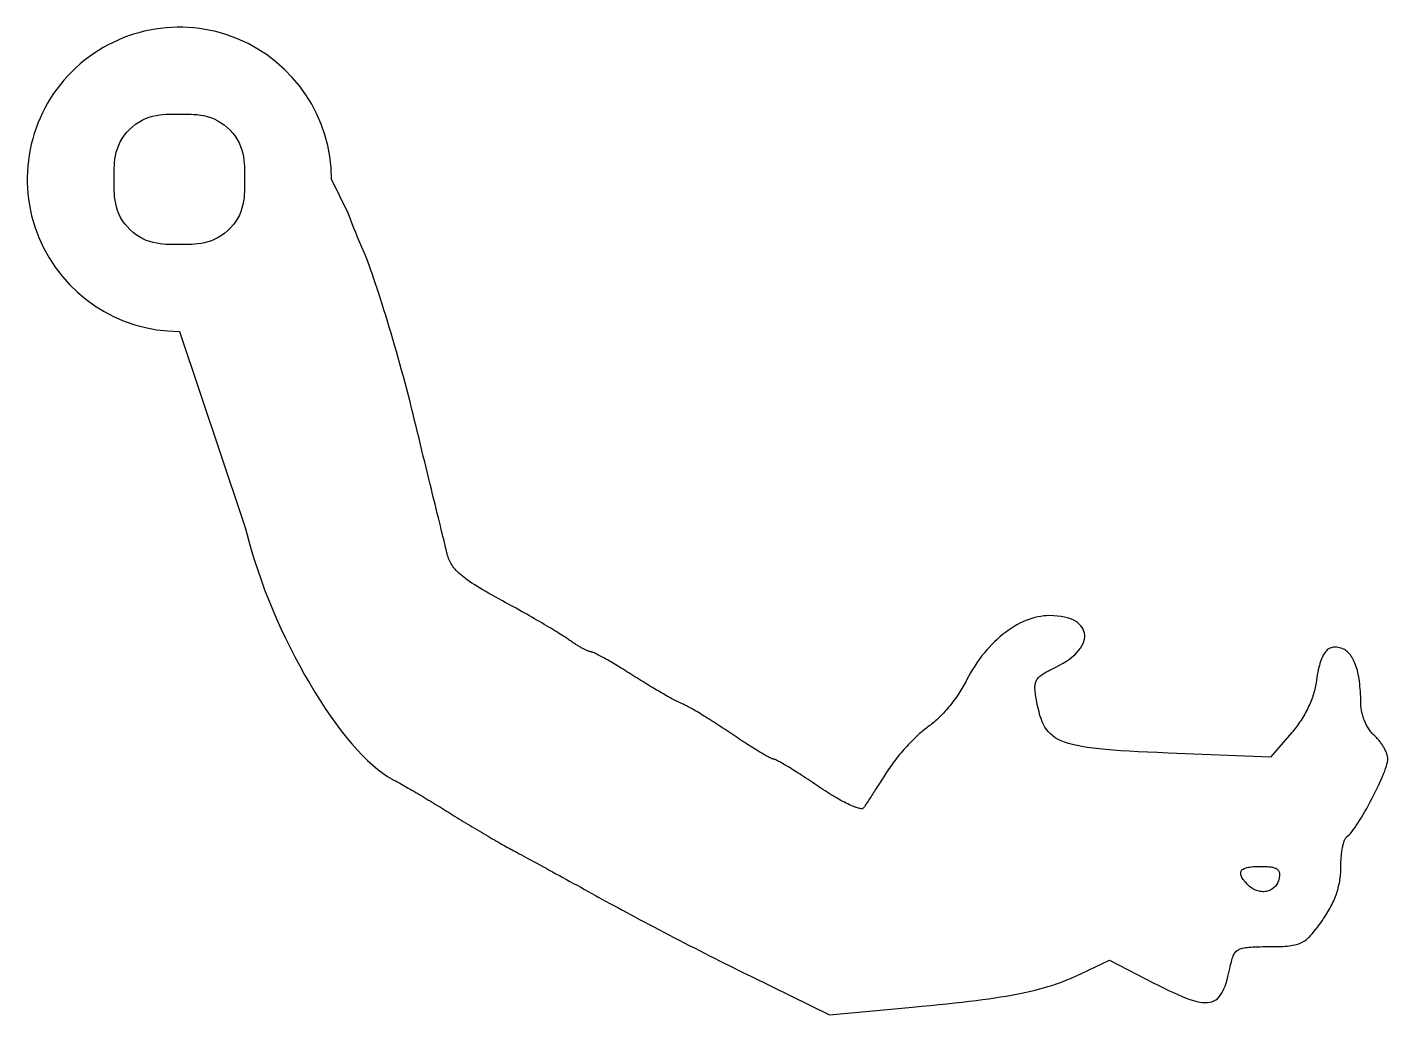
# Model space of a CAD drawing. Extents: x 9 to 71.6, y 3.5 to 49.
import ezdxf

# ---------------------------------------------------------------- set-up
doc = ezdxf.new("R2010")
doc.units = 0
doc.layers.get('0').update_dxf_attribs({"linetype": 'CONTINUOUS'})

msp = doc.modelspace()

# ---------------------------------------------------------------- linework, layer by layer
msp.add_lwpolyline([(24.891, 15.03), (25.123, 14.836), (25.351, 14.664), (25.574, 14.516), (25.792, 14.393), (25.841, 14.368), (25.895, 14.339), (25.952, 14.309), (26.013, 14.276), (26.077, 14.24), (26.145, 14.203), (26.216, 14.163), (26.29, 14.121), (26.366, 14.078), (26.445, 14.032), (26.527, 13.985), (26.611, 13.937), (26.697, 13.887), (26.785, 13.836), (26.874, 13.783), (26.965, 13.73), (27.057, 13.675), (27.15, 13.62), (27.245, 13.564), (27.34, 13.507), (27.435, 13.449), (27.531, 13.391), (27.627, 13.333), (27.723, 13.274), (27.819, 13.216), (27.915, 13.157), (28.01, 13.099), (28.104, 13.04), (28.198, 12.982), (28.29, 12.924), (28.381, 12.867), (28.473, 12.81), (28.566, 12.751), (28.662, 12.692), (28.759, 12.631), (28.859, 12.57), (28.959, 12.509), (29.061, 12.447), (29.163, 12.384), (29.267, 12.322), (29.37, 12.259), (29.475, 12.196), (29.579, 12.133), (29.683, 12.071), (29.787, 12.009), (29.891, 11.948), (29.994, 11.887), (30.096, 11.827), (30.197, 11.768), (30.296, 11.71), (30.394, 11.653), (30.49, 11.597), (30.585, 11.542), (30.677, 11.49), (30.767, 11.438), (30.854, 11.389), (30.939, 11.341), (31.02, 11.296), (31.099, 11.252), (31.174, 11.211), (31.245, 11.172), (31.313, 11.136), (31.382, 11.098), (31.46, 11.057), (31.544, 11.011), (31.636, 10.962), (31.734, 10.909), (31.838, 10.852), (31.949, 10.792), (32.065, 10.729), (32.187, 10.663), (32.314, 10.593), (32.446, 10.522), (32.582, 10.447), (32.723, 10.37), (32.868, 10.291), (33.016, 10.21), (33.167, 10.127), (33.322, 10.043), (33.479, 9.956), (33.639, 9.869), (33.801, 9.78), (33.964, 9.69), (34.13, 9.599), (34.296, 9.508), (34.463, 9.416), (34.631, 9.323), (34.799, 9.231), (34.967, 9.138), (35.135, 9.045), (35.302, 8.953), (35.468, 8.861), (35.633, 8.77), (35.802, 8.677), (35.978, 8.58), (36.161, 8.48), (36.351, 8.378), (36.547, 8.272), (36.749, 8.163), (36.956, 8.052), (37.168, 7.939), (37.385, 7.824), (37.605, 7.708), (37.829, 7.59), (38.056, 7.471), (38.285, 7.35), (38.517, 7.23), (38.75, 7.108), (38.984, 6.987), (39.219, 6.865), (39.454, 6.744), (39.688, 6.624), (39.922, 6.504), (40.155, 6.385), (40.386, 6.268), (40.615, 6.151), (40.841, 6.037), (41.064, 5.925), (41.284, 5.815), (41.499, 5.707), (41.71, 5.602), (41.916, 5.5), (42.117, 5.402), (42.311, 5.306), (45.912, 3.549), (49.718, 3.9), (50.141, 3.94), (50.546, 3.979), (50.935, 4.018), (51.307, 4.057), (51.663, 4.095), (52.005, 4.134), (52.332, 4.172), (52.646, 4.211), (52.946, 4.25), (53.234, 4.289), (53.51, 4.33), (53.775, 4.37), (54.029, 4.412), (54.274, 4.455), (54.508, 4.499), (54.735, 4.544), (54.953, 4.59), (55.163, 4.638), (55.367, 4.688), (55.564, 4.739), (55.756, 4.792), (55.943, 4.847), (56.125, 4.904), (56.304, 4.963), (56.479, 5.025), (56.652, 5.089), (56.824, 5.156), (56.993, 5.226), (57.163, 5.298), (57.332, 5.374), (57.502, 5.452), (58.788, 6.061), (60.476, 5.186), (60.756, 5.043), (61.021, 4.909), (61.27, 4.786), (61.506, 4.672), (61.728, 4.569), (61.936, 4.476), (62.132, 4.394), (62.316, 4.322), (62.487, 4.26), (62.648, 4.209), (62.798, 4.168), (62.938, 4.138), (63.068, 4.119), (63.188, 4.111), (63.3, 4.113), (63.404, 4.126), (63.5, 4.151), (63.589, 4.186), (63.671, 4.232), (63.747, 4.29), (63.818, 4.358), (63.883, 4.438), (63.943, 4.529), (63.999, 4.632), (64.052, 4.746), (64.101, 4.872), (64.148, 5.009), (64.192, 5.158), (64.235, 5.318), (64.276, 5.491), (64.317, 5.675), (64.337, 5.766), (64.356, 5.852), (64.375, 5.932), (64.393, 6.007), (64.412, 6.076), (64.432, 6.141), (64.453, 6.201), (64.475, 6.256), (64.499, 6.307), (64.525, 6.354), (64.553, 6.396), (64.584, 6.435), (64.618, 6.47), (64.656, 6.502), (64.697, 6.53), (64.742, 6.556), (64.791, 6.578), (64.845, 6.598), (64.904, 6.615), (64.969, 6.629), (65.039, 6.642), (65.115, 6.652), (65.197, 6.661), (65.287, 6.668), (65.383, 6.673), (65.486, 6.678), (65.597, 6.681), (65.717, 6.683), (65.844, 6.685), (65.981, 6.686), (66.126, 6.686), (66.267, 6.687), (66.4, 6.689), (66.525, 6.691), (66.643, 6.694), (66.755, 6.699), (66.86, 6.705), (66.959, 6.712), (67.052, 6.722), (67.14, 6.733), (67.224, 6.747), (67.303, 6.763), (67.378, 6.782), (67.449, 6.803), (67.518, 6.827), (67.583, 6.855), (67.646, 6.886), (67.707, 6.921), (67.767, 6.959), (67.825, 7.002), (67.883, 7.048), (67.94, 7.099), (67.997, 7.155), (68.054, 7.216), (68.113, 7.281), (68.172, 7.352), (68.233, 7.428), (68.297, 7.509), (68.362, 7.596), (68.431, 7.69), (68.502, 7.789), (68.577, 7.895), (68.633, 7.975), (68.687, 8.055), (68.739, 8.134), (68.789, 8.213), (68.836, 8.292), (68.882, 8.37), (68.926, 8.448), (68.968, 8.526), (69.008, 8.603), (69.046, 8.681), (69.082, 8.758), (69.117, 8.835), (69.149, 8.912), (69.18, 8.989), (69.208, 9.067), (69.235, 9.144), (69.26, 9.221), (69.283, 9.299), (69.305, 9.377), (69.324, 9.455), (69.342, 9.533), (69.358, 9.612), (69.373, 9.691), (69.385, 9.77), (69.396, 9.85), (69.405, 9.93), (69.413, 10.01), (69.419, 10.091), (69.423, 10.173), (69.425, 10.255), (69.426, 10.338), (69.427, 10.404), (69.428, 10.47), (69.43, 10.535), (69.432, 10.6), (69.436, 10.663), (69.44, 10.726), (69.444, 10.789), (69.45, 10.85), (69.456, 10.91), (69.462, 10.968), (69.47, 11.026), (69.478, 11.082), (69.486, 11.137), (69.495, 11.19), (69.504, 11.241), (69.514, 11.291), (69.524, 11.338), (69.535, 11.384), (69.547, 11.428), (69.558, 11.469), (69.57, 11.508), (69.583, 11.545), (69.596, 11.579), (69.609, 11.611), (69.622, 11.64), (69.636, 11.666), (69.65, 11.69), (69.665, 11.71), (69.679, 11.728), (69.694, 11.742), (69.709, 11.753), (69.756, 11.787), (69.809, 11.836), (69.866, 11.898), (69.928, 11.973), (69.995, 12.058), (70.065, 12.155), (70.138, 12.26), (70.214, 12.375), (70.292, 12.497), (70.371, 12.627), (70.452, 12.762), (70.534, 12.902), (70.616, 13.046), (70.697, 13.194), (70.778, 13.344), (70.858, 13.495), (70.936, 13.647), (71.012, 13.798), (71.086, 13.948), (71.156, 14.096), (71.223, 14.24), (71.285, 14.381), (71.343, 14.516), (71.396, 14.646), (71.444, 14.768), (71.485, 14.883), (71.521, 14.99), (71.549, 15.086), (71.569, 15.173), (71.582, 15.248), (71.586, 15.31), (71.586, 15.339), (71.583, 15.369), (71.579, 15.4), (71.573, 15.432), (71.566, 15.465), (71.557, 15.499), (71.546, 15.534), (71.535, 15.569), (71.521, 15.605), (71.507, 15.642), (71.491, 15.679), (71.474, 15.716), (71.456, 15.754), (71.436, 15.792), (71.416, 15.83), (71.394, 15.868), (71.371, 15.906), (71.348, 15.944), (71.323, 15.982), (71.298, 16.02), (71.271, 16.058), (71.244, 16.095), (71.216, 16.131), (71.187, 16.167), (71.158, 16.203), (71.128, 16.238), (71.097, 16.272), (71.066, 16.305), (71.034, 16.337), (71.002, 16.369), (70.969, 16.399), (70.935, 16.432), (70.901, 16.466), (70.867, 16.502), (70.835, 16.54), (70.803, 16.579), (70.772, 16.62), (70.742, 16.663), (70.712, 16.707), (70.684, 16.752), (70.656, 16.798), (70.629, 16.845), (70.604, 16.894), (70.579, 16.943), (70.555, 16.994), (70.533, 17.045), (70.511, 17.097), (70.491, 17.15), (70.472, 17.203), (70.454, 17.257), (70.437, 17.311), (70.421, 17.366), (70.407, 17.421), (70.394, 17.476), (70.383, 17.531), (70.373, 17.586), (70.364, 17.642), (70.357, 17.697), (70.351, 17.752), (70.347, 17.807), (70.344, 17.862), (70.343, 17.916), (70.342, 18.051), (70.339, 18.182), (70.334, 18.31), (70.327, 18.434), (70.318, 18.555), (70.308, 18.673), (70.295, 18.786), (70.281, 18.897), (70.266, 19.004), (70.248, 19.107), (70.229, 19.206), (70.208, 19.302), (70.186, 19.394), (70.161, 19.483), (70.135, 19.568), (70.108, 19.649), (70.078, 19.726), (70.047, 19.8), (70.014, 19.87), (69.98, 19.936), (69.944, 19.998), (69.906, 20.056), (69.867, 20.111), (69.826, 20.161), (69.784, 20.208), (69.739, 20.25), (69.694, 20.289), (69.646, 20.323), (69.597, 20.354), (69.547, 20.38), (69.495, 20.402), (69.43, 20.425), (69.368, 20.444), (69.307, 20.458), (69.249, 20.467), (69.192, 20.472), (69.137, 20.472), (69.085, 20.467), (69.034, 20.458), (68.984, 20.444), (68.937, 20.425), (68.891, 20.401), (68.848, 20.372), (68.805, 20.338), (68.765, 20.299), (68.726, 20.255), (68.688, 20.206), (68.652, 20.152), (68.617, 20.093), (68.584, 20.028), (68.553, 19.958), (68.522, 19.883), (68.493, 19.802), (68.466, 19.716), (68.439, 19.624), (68.414, 19.527), (68.39, 19.424), (68.367, 19.316), (68.345, 19.202), (68.324, 19.082), (68.305, 18.956), (68.286, 18.825), (68.275, 18.754), (68.263, 18.682), (68.248, 18.609), (68.231, 18.535), (68.212, 18.461), (68.192, 18.386), (68.169, 18.31), (68.145, 18.234), (68.118, 18.157), (68.09, 18.08), (68.06, 18.003), (68.029, 17.925), (67.995, 17.848), (67.961, 17.77), (67.924, 17.693), (67.886, 17.615), (67.847, 17.538), (67.805, 17.461), (67.763, 17.384), (67.719, 17.308), (67.674, 17.232), (67.627, 17.157), (67.579, 17.082), (67.53, 17.009), (67.48, 16.936), (67.428, 16.864), (67.376, 16.792), (67.322, 16.722), (67.267, 16.653), (67.211, 16.586), (67.154, 16.519), (66.186, 15.405), (61.488, 15.593), (60.997, 15.614), (60.535, 15.634), (60.101, 15.655), (59.694, 15.677), (59.313, 15.701), (58.956, 15.726), (58.624, 15.753), (58.315, 15.783), (58.028, 15.816), (57.763, 15.852), (57.518, 15.891), (57.292, 15.935), (57.084, 15.983), (56.894, 16.035), (56.721, 16.093), (56.563, 16.157), (56.42, 16.226), (56.29, 16.302), (56.174, 16.384), (56.069, 16.473), (55.975, 16.57), (55.891, 16.674), (55.816, 16.787), (55.749, 16.908), (55.689, 17.038), (55.636, 17.178), (55.587, 17.327), (55.543, 17.486), (55.502, 17.656), (55.464, 17.836), (55.427, 18.028), (55.412, 18.115), (55.398, 18.197), (55.385, 18.275), (55.375, 18.348), (55.367, 18.417), (55.361, 18.483), (55.357, 18.545), (55.356, 18.603), (55.357, 18.659), (55.361, 18.711), (55.368, 18.761), (55.378, 18.808), (55.391, 18.853), (55.407, 18.896), (55.427, 18.938), (55.45, 18.978), (55.477, 19.016), (55.508, 19.054), (55.542, 19.09), (55.581, 19.126), (55.624, 19.162), (55.671, 19.197), (55.722, 19.232), (55.778, 19.268), (55.839, 19.304), (55.905, 19.341), (55.975, 19.379), (56.051, 19.418), (56.132, 19.459), (56.218, 19.501), (56.31, 19.545), (56.489, 19.635), (56.654, 19.728), (56.807, 19.823), (56.946, 19.921), (57.073, 20.021), (57.187, 20.122), (57.288, 20.224), (57.377, 20.326), (57.453, 20.429), (57.516, 20.532), (57.567, 20.634), (57.605, 20.735), (57.631, 20.834), (57.645, 20.932), (57.646, 21.027), (57.635, 21.12), (57.611, 21.21), (57.576, 21.296), (57.528, 21.379), (57.468, 21.457), (57.397, 21.531), (57.313, 21.599), (57.217, 21.662), (57.11, 21.719), (56.99, 21.77), (56.859, 21.814), (56.716, 21.851), (56.561, 21.881), (56.395, 21.902), (56.217, 21.915), (56.027, 21.92), (55.893, 21.916), (55.757, 21.905), (55.621, 21.886), (55.485, 21.861), (55.348, 21.828), (55.211, 21.789), (55.074, 21.743), (54.937, 21.69), (54.8, 21.63), (54.664, 21.565), (54.529, 21.493), (54.394, 21.415), (54.26, 21.331), (54.128, 21.241), (53.997, 21.145), (53.867, 21.044), (53.739, 20.938), (53.613, 20.826), (53.488, 20.708), (53.366, 20.586), (53.246, 20.459), (53.129, 20.327), (53.015, 20.191), (52.903, 20.049), (52.794, 19.904), (52.688, 19.754), (52.586, 19.6), (52.487, 19.442), (52.392, 19.28), (52.3, 19.114), (52.213, 18.945), (52.174, 18.87), (52.134, 18.795), (52.091, 18.718), (52.046, 18.641), (51.999, 18.564), (51.951, 18.486), (51.901, 18.407), (51.849, 18.329), (51.795, 18.251), (51.74, 18.173), (51.684, 18.095), (51.627, 18.018), (51.569, 17.941), (51.51, 17.865), (51.45, 17.79), (51.39, 17.717), (51.329, 17.644), (51.268, 17.573), (51.206, 17.504), (51.144, 17.436), (51.083, 17.37), (51.021, 17.306), (50.96, 17.244), (50.898, 17.185), (50.838, 17.128), (50.778, 17.073), (50.718, 17.022), (50.659, 16.973), (50.602, 16.927), (50.545, 16.884), (50.49, 16.845), (50.434, 16.806), (50.376, 16.763), (50.317, 16.717), (50.256, 16.669), (50.194, 16.617), (50.131, 16.563), (50.067, 16.506), (50.002, 16.447), (49.936, 16.385), (49.869, 16.322), (49.802, 16.256), (49.734, 16.189), (49.667, 16.119), (49.599, 16.049), (49.531, 15.977), (49.463, 15.903), (49.396, 15.829), (49.329, 15.754), (49.262, 15.677), (49.197, 15.601), (49.132, 15.523), (49.068, 15.446), (49.005, 15.368), (48.944, 15.29), (48.884, 15.212), (48.825, 15.134), (48.769, 15.056), (48.714, 14.98), (48.66, 14.903), (48.609, 14.828), (48.561, 14.753), (48.513, 14.679), (48.466, 14.605), (48.418, 14.532), (48.371, 14.458), (48.324, 14.386), (48.278, 14.314), (48.232, 14.242), (48.187, 14.172), (48.142, 14.102), (48.098, 14.034), (48.055, 13.966), (48.012, 13.9), (47.971, 13.836), (47.931, 13.773), (47.891, 13.712), (47.853, 13.653), (47.816, 13.595), (47.781, 13.54), (47.746, 13.487), (47.714, 13.436), (47.682, 13.388), (47.653, 13.342), (47.625, 13.299), (47.599, 13.258), (47.574, 13.221), (47.552, 13.186), (47.532, 13.155), (47.514, 13.127), (47.497, 13.103), (47.484, 13.082), (47.472, 13.064), (47.459, 13.051), (47.441, 13.041), (47.418, 13.035), (47.391, 13.032), (47.359, 13.033), (47.323, 13.037), (47.282, 13.045), (47.237, 13.056), (47.188, 13.07), (47.136, 13.087), (47.08, 13.107), (47.02, 13.131), (46.957, 13.157), (46.89, 13.186), (46.821, 13.218), (46.748, 13.253), (46.673, 13.29), (46.595, 13.33), (46.515, 13.372), (46.432, 13.417), (46.347, 13.464), (46.26, 13.514), (46.17, 13.566), (46.08, 13.619), (45.987, 13.675), (45.893, 13.733), (45.798, 13.793), (45.701, 13.855), (45.604, 13.918), (45.505, 13.983), (45.406, 14.05), (45.307, 14.117), (45.208, 14.184), (45.11, 14.249), (45.014, 14.313), (44.918, 14.377), (44.824, 14.438), (44.731, 14.499), (44.64, 14.558), (44.551, 14.616), (44.463, 14.672), (44.378, 14.726), (44.294, 14.778), (44.213, 14.829), (44.135, 14.878), (44.059, 14.924), (43.986, 14.969), (43.916, 15.011), (43.849, 15.051), (43.785, 15.088), (43.724, 15.123), (43.667, 15.156), (43.614, 15.186), (43.564, 15.213), (43.519, 15.237), (43.477, 15.258), (43.44, 15.276), (43.407, 15.291), (43.379, 15.303), (43.355, 15.312), (43.337, 15.317), (43.323, 15.319), (43.309, 15.321), (43.291, 15.325), (43.268, 15.333), (43.242, 15.344), (43.21, 15.358), (43.175, 15.375), (43.136, 15.395), (43.093, 15.417), (43.046, 15.442), (42.996, 15.47), (42.943, 15.5), (42.886, 15.532), (42.826, 15.567), (42.764, 15.604), (42.698, 15.643), (42.63, 15.684), (42.559, 15.727), (42.486, 15.772), (42.41, 15.819), (42.333, 15.868), (42.253, 15.918), (42.171, 15.97), (42.088, 16.023), (42.003, 16.078), (41.917, 16.134), (41.83, 16.191), (41.741, 16.25), (41.651, 16.309), (41.56, 16.37), (41.469, 16.431), (41.377, 16.493), (41.284, 16.556), (41.192, 16.618), (41.099, 16.68), (41.006, 16.742), (40.913, 16.803), (40.821, 16.863), (40.729, 16.923), (40.639, 16.981), (40.548, 17.039), (40.459, 17.096), (40.371, 17.151), (40.285, 17.206), (40.2, 17.259), (40.116, 17.31), (40.035, 17.36), (39.955, 17.409), (39.877, 17.455), (39.802, 17.5), (39.729, 17.543), (39.659, 17.584), (39.592, 17.623), (39.527, 17.66), (39.466, 17.694), (39.408, 17.726), (39.353, 17.755), (39.302, 17.782), (39.255, 17.806), (39.211, 17.828), (39.171, 17.846), (39.136, 17.861), (39.105, 17.874), (39.074, 17.886), (39.039, 17.901), (39, 17.919), (38.956, 17.939), (38.909, 17.962), (38.858, 17.988), (38.804, 18.016), (38.746, 18.046), (38.685, 18.079), (38.621, 18.113), (38.555, 18.15), (38.485, 18.188), (38.413, 18.229), (38.338, 18.271), (38.262, 18.315), (38.183, 18.36), (38.102, 18.407), (38.02, 18.456), (37.935, 18.505), (37.85, 18.556), (37.763, 18.608), (37.675, 18.661), (37.586, 18.715), (37.497, 18.77), (37.406, 18.825), (37.315, 18.881), (37.224, 18.938), (37.133, 18.995), (37.041, 19.052), (36.95, 19.11), (36.859, 19.168), (36.769, 19.226), (36.679, 19.283), (36.59, 19.339), (36.501, 19.394), (36.414, 19.448), (36.327, 19.501), (36.242, 19.553), (36.158, 19.604), (36.076, 19.653), (35.995, 19.701), (35.917, 19.748), (35.84, 19.793), (35.765, 19.836), (35.692, 19.878), (35.622, 19.918), (35.554, 19.956), (35.488, 19.992), (35.426, 20.027), (35.366, 20.059), (35.309, 20.089), (35.256, 20.117), (35.205, 20.142), (35.158, 20.166), (35.115, 20.186), (35.075, 20.205), (35.039, 20.22), (35.007, 20.233), (34.979, 20.243), (34.956, 20.251), (34.937, 20.255), (34.922, 20.257), (34.908, 20.258), (34.893, 20.26), (34.876, 20.263), (34.857, 20.268), (34.836, 20.275), (34.814, 20.283), (34.79, 20.292), (34.765, 20.302), (34.738, 20.314), (34.71, 20.326), (34.681, 20.34), (34.65, 20.355), (34.618, 20.371), (34.586, 20.388), (34.552, 20.406), (34.517, 20.425), (34.482, 20.445), (34.446, 20.466), (34.409, 20.487), (34.371, 20.509), (34.333, 20.533), (34.294, 20.556), (34.255, 20.581), (34.216, 20.606), (34.176, 20.632), (34.136, 20.658), (34.096, 20.685), (34.056, 20.712), (34.016, 20.74), (33.976, 20.768), (33.936, 20.797), (33.893, 20.827), (33.845, 20.861), (33.791, 20.897), (33.731, 20.936), (33.666, 20.978), (33.596, 21.023), (33.522, 21.069), (33.443, 21.119), (33.36, 21.17), (33.272, 21.224), (33.181, 21.279), (33.086, 21.336), (32.987, 21.395), (32.885, 21.456), (32.781, 21.517), (32.673, 21.581), (32.563, 21.645), (32.45, 21.71), (32.336, 21.777), (32.219, 21.844), (32.1, 21.912), (31.98, 21.98), (31.859, 22.048), (31.737, 22.117), (31.613, 22.187), (31.489, 22.256), (31.365, 22.325), (31.24, 22.393), (31.116, 22.462), (30.991, 22.53), (30.867, 22.597), (30.691, 22.693), (30.524, 22.785), (30.364, 22.874), (30.212, 22.96), (30.068, 23.043), (29.932, 23.123), (29.802, 23.201), (29.68, 23.276), (29.564, 23.349), (29.455, 23.421), (29.352, 23.49), (29.256, 23.558), (29.165, 23.624), (29.081, 23.689), (29.001, 23.752), (28.928, 23.815), (28.859, 23.877), (28.795, 23.938), (28.736, 23.999), (28.681, 24.06), (28.631, 24.12), (28.585, 24.181), (28.543, 24.241), (28.504, 24.303), (28.469, 24.364), (28.438, 24.427), (28.409, 24.491), (28.383, 24.555), (28.36, 24.621), (28.339, 24.688), (28.321, 24.757), (28.307, 24.812), (28.29, 24.881), (28.27, 24.963), (28.247, 25.058), (28.22, 25.166), (28.191, 25.285), (28.159, 25.416), (28.124, 25.558), (28.086, 25.711), (28.047, 25.874), (28.004, 26.047), (27.96, 26.229), (27.913, 26.42), (27.864, 26.62), (27.813, 26.828), (27.76, 27.043), (27.706, 27.266), (27.65, 27.496), (27.592, 27.732), (27.533, 27.974), (27.473, 28.221), (27.411, 28.474), (27.349, 28.731), (27.285, 28.992), (27.221, 29.258), (27.155, 29.526), (27.089, 29.797), (27.023, 30.071), (26.956, 30.347), (26.888, 30.625), (26.821, 30.904), (26.752, 31.185), (26.681, 31.469), (26.609, 31.756), (26.535, 32.044), (26.459, 32.335), (26.382, 32.626), (26.304, 32.917), (26.224, 33.209), (26.144, 33.5), (26.064, 33.789), (25.982, 34.077), (25.901, 34.363), (25.819, 34.645), (25.737, 34.925), (25.655, 35.2), (25.574, 35.471), (25.493, 35.737), (25.412, 35.997), (25.333, 36.251), (25.254, 36.499), (25.177, 36.739), (25.1, 36.972), (25.025, 37.196), (24.952, 37.412), (24.881, 37.618), (24.811, 37.814), (24.744, 38), (24.678, 38.175), (24.616, 38.338), (24.555, 38.489), (24.498, 38.628), (24.392, 38.877), (24.292, 39.115), (24.199, 39.339), (24.111, 39.552), (24.03, 39.754), (23.954, 39.944), (23.884, 40.122), (23.82, 40.29), (23.761, 40.448), (23, 42, 2.414214), (16, 35), (18.895, 26.39), (18.969, 26.161), (19.044, 25.911), (19.121, 25.64), (19.2, 25.349), (19.322, 24.907), (19.456, 24.462), (19.601, 24.014), (19.756, 23.564), (19.922, 23.114), (20.097, 22.664), (20.28, 22.215), (20.472, 21.769), (20.672, 21.326), (20.878, 20.887), (21.091, 20.454), (21.31, 20.027), (21.534, 19.607), (21.762, 19.195), (21.995, 18.792), (22.231, 18.4), (22.471, 18.018), (22.712, 17.649), (22.955, 17.293), (23.199, 16.95), (23.444, 16.623), (23.689, 16.312), (23.933, 16.018), (24.176, 15.742), (24.417, 15.484), (24.656, 15.247)], format="xyb", close=True)
for points in [[(17.604, 44.777), (17.761, 44.698), (17.914, 44.606), (18.06, 44.501), (18.199, 44.385), (18.33, 44.258), (18.451, 44.123), (18.561, 43.979), (18.659, 43.83), (18.744, 43.675), (18.814, 43.516), (18.87, 43.354), (18.914, 43.193), (18.946, 43.034), (18.969, 42.881), (18.985, 42.734), (18.994, 42.597), (18.999, 42.471), (19, 42.36), (19, 42.266), (19, 42.189), (19, 42.126), (19, 42.073), (19, 42.027), (19, 41.982), (19, 41.937), (19, 41.886), (19, 41.825), (19, 41.751), (19, 41.66), (18.999, 41.551), (18.995, 41.429), (18.987, 41.294), (18.973, 41.149), (18.951, 40.996), (18.921, 40.838), (18.879, 40.677), (18.826, 40.516), (18.758, 40.356), (18.676, 40.2), (18.58, 40.05), (18.472, 39.905), (18.353, 39.768), (18.224, 39.639), (18.087, 39.521), (17.942, 39.414), (17.79, 39.319), (17.634, 39.238), (17.474, 39.171), (17.313, 39.118), (17.152, 39.078), (16.995, 39.048), (16.842, 39.027), (16.698, 39.013), (16.564, 39.005), (16.442, 39.001), (16.335, 39), (16.245, 39), (16.171, 39), (16.111, 39), (16.061, 39), (16.015, 39), (15.971, 39), (15.924, 39), (15.871, 39), (15.808, 39), (15.729, 39), (15.634, 39.001), (15.522, 39.002), (15.396, 39.007), (15.258, 39.017), (15.111, 39.032), (14.956, 39.056), (14.797, 39.089), (14.636, 39.134), (14.475, 39.19), (14.316, 39.262), (14.161, 39.347), (14.012, 39.446), (13.869, 39.557), (13.734, 39.679), (13.608, 39.81), (13.493, 39.949), (13.389, 40.096), (13.297, 40.249), (13.22, 40.406), (13.157, 40.566), (13.107, 40.728), (13.069, 40.888), (13.042, 41.044), (13.022, 41.195), (13.01, 41.337), (13.004, 41.469), (13.001, 41.587), (13, 41.69), (13, 41.776), (13, 41.845), (13, 41.902), (13, 41.951), (13, 41.996), (13, 42.041), (13, 42.089), (13, 42.144), (13, 42.211), (13, 42.293), (13.001, 42.393), (13.003, 42.509), (13.009, 42.638), (13.02, 42.779), (13.037, 42.928), (13.063, 43.084), (13.099, 43.243), (13.146, 43.405), (13.207, 43.566), (13.281, 43.724), (13.37, 43.877), (13.472, 44.025), (13.586, 44.166), (13.71, 44.299), (13.843, 44.422), (13.985, 44.535), (14.133, 44.636), (14.287, 44.724), (14.445, 44.798), (14.606, 44.858), (14.767, 44.904), (14.927, 44.939), (15.082, 44.964), (15.231, 44.982), (15.371, 44.992), (15.499, 44.998), (15.614, 45), (15.713, 45), (15.794, 45), (15.86, 45), (15.915, 45), (15.963, 45), (16.007, 45), (16.052, 45), (16.101, 45), (16.159, 45), (16.23, 45), (16.316, 45), (16.42, 45), (16.54, 44.996), (16.672, 44.989), (16.815, 44.977), (16.966, 44.958), (17.122, 44.929), (17.283, 44.891), (17.444, 44.84)], [(64.908, 10.237), (64.941, 10.258), (64.979, 10.278), (65.022, 10.297), (65.071, 10.313), (65.124, 10.327), (65.183, 10.34), (65.247, 10.351), (65.316, 10.36), (65.39, 10.368), (65.47, 10.374), (65.555, 10.378), (65.645, 10.38), (65.74, 10.381), (65.74, 10.381), (65.809, 10.381), (65.876, 10.38), (65.938, 10.378), (65.998, 10.375), (66.054, 10.371), (66.108, 10.366), (66.158, 10.36), (66.205, 10.354), (66.25, 10.346), (66.291, 10.337), (66.33, 10.327), (66.366, 10.316), (66.399, 10.303), (66.429, 10.29), (66.457, 10.275), (66.482, 10.259), (66.505, 10.241), (66.525, 10.223), (66.543, 10.203), (66.558, 10.181), (66.572, 10.158), (66.583, 10.134), (66.591, 10.108), (66.598, 10.08), (66.602, 10.051), (66.605, 10.02), (66.605, 9.988), (66.604, 9.954), (66.601, 9.918), (66.596, 9.88), (66.589, 9.841), (66.574, 9.779), (66.556, 9.719), (66.534, 9.663), (66.509, 9.609), (66.48, 9.559), (66.448, 9.512), (66.414, 9.469), (66.376, 9.428), (66.336, 9.391), (66.293, 9.357), (66.249, 9.327), (66.202, 9.3), (66.153, 9.277), (66.103, 9.257), (66.051, 9.241), (65.998, 9.229), (65.944, 9.22), (65.889, 9.215), (65.833, 9.213), (65.777, 9.216), (65.72, 9.222), (65.664, 9.232), (65.607, 9.247), (65.55, 9.265), (65.494, 9.287), (65.438, 9.313), (65.383, 9.344), (65.329, 9.378), (65.276, 9.417), (65.224, 9.46), (65.174, 9.507), (65.117, 9.565), (65.065, 9.621), (65.018, 9.675), (64.976, 9.727), (64.939, 9.776), (64.907, 9.824), (64.879, 9.869), (64.857, 9.913), (64.839, 9.954), (64.827, 9.993), (64.819, 10.03), (64.817, 10.066), (64.819, 10.099), (64.827, 10.13), (64.84, 10.16), (64.857, 10.187), (64.88, 10.213)]]:
    msp.add_lwpolyline(points, close=True)

doc.saveas('drawing.dxf')
